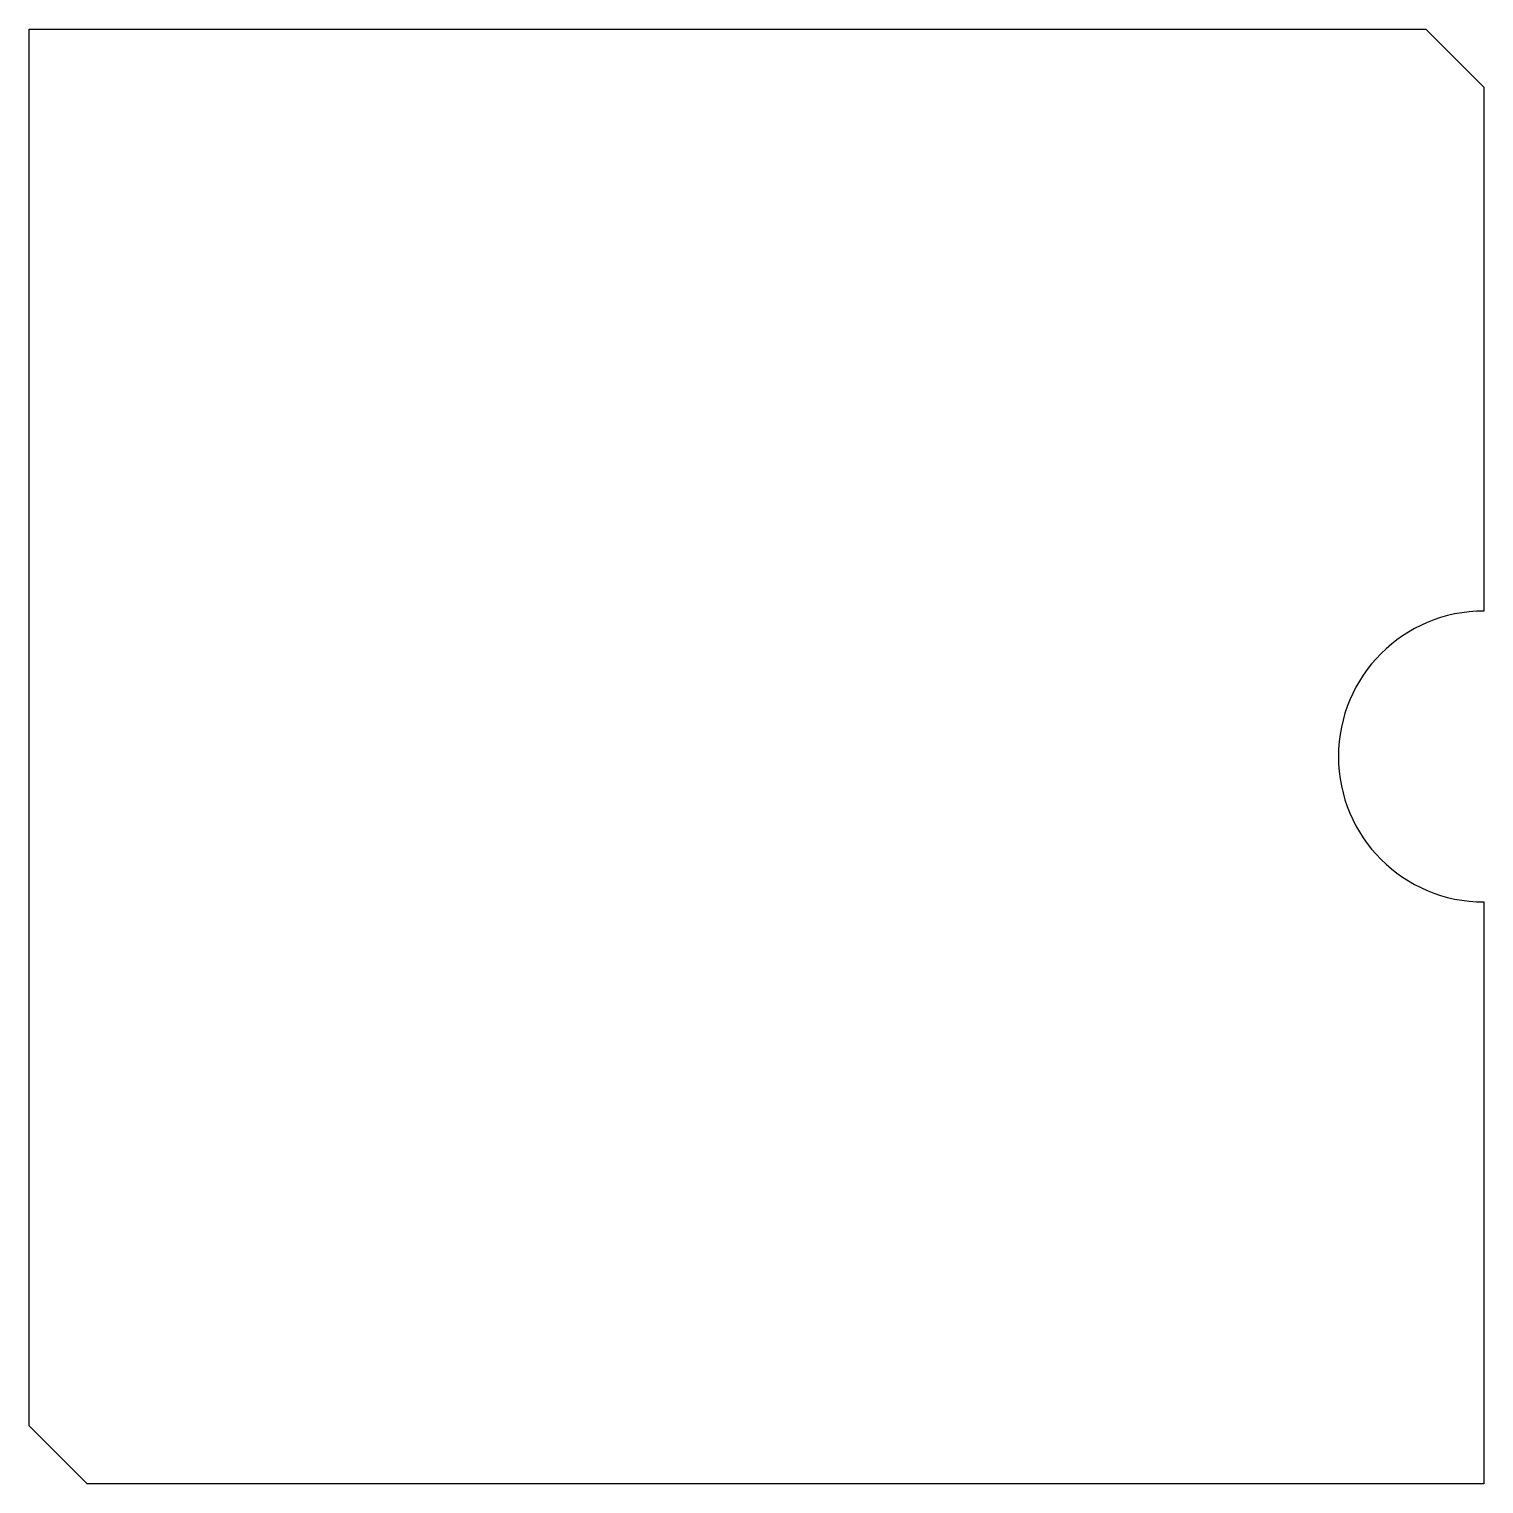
# Model space of a CAD drawing. Extents: x 949.28 to 954.28, y 7.32 to 12.32.
import ezdxf

# ---------------------------------------------------------------- set-up
doc = ezdxf.new("R2010")
doc.units = 0
doc.header["$LTSCALE"] = 15
doc.layers.get('0').update_dxf_attribs({"linetype": 'CONTINUOUS'})

msp = doc.modelspace()

# ---------------------------------------------------------------- linework, layer by layer
at = {"ltscale": 0.05}
msp.add_lwpolyline([(954.2805, 10.3177, 1), (954.2805, 9.3177), (954.2805, 7.3177), (949.4805, 7.3177), (949.2805, 7.5177), (949.2805, 12.3177), (954.0805, 12.3177), (954.2805, 12.1177)], format="xyb", close=True, dxfattribs=at)

doc.saveas('drawing.dxf')
